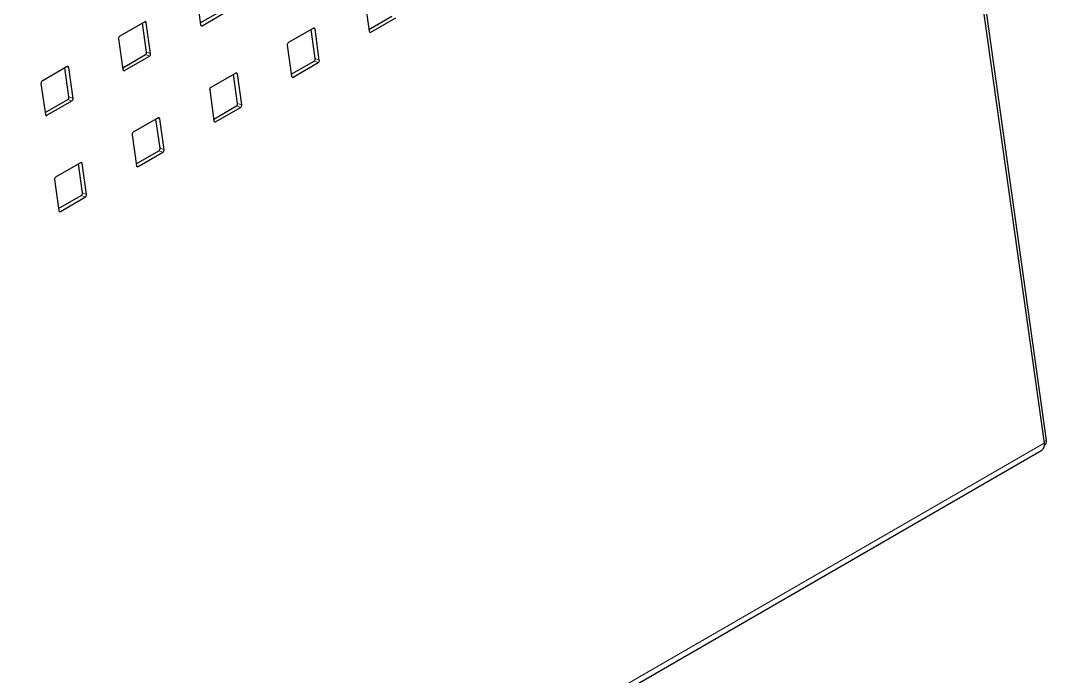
# Model space of a CAD drawing. Header units: millimetres. Extents: x -218071 to -203542, y 15363 to 51382.
# Drawn here: x -216827.29 to -216801.11, y 51087.74 to 51104.47 of the extents above; entities that cross this region are included whole.
import ezdxf

# ---------------------------------------------------------------- set-up
doc = ezdxf.new("R2010")
doc.units = ezdxf.units.MM
doc.header["$LTSCALE"] = 4
doc.layers.add('TPF-EQUIPEMENT', color=7, linetype='Continuous')

msp = doc.modelspace()

# ---------------------------------------------------------------- linework, layer by layer
at = {"layer": 'TPF-EQUIPEMENT', "color": 7, "linetype": 'Continuous', "lineweight": 25}
for p, q in [((-216810.043, 51157.373), (-216801.116, 51093.757)), ((-216810.094, 51157.274), (-216801.172, 51093.691)), ((-216822.806, 51105.146), (-216822.696, 51104.358)), ((-216818.502, 51104.981), (-216818.392, 51104.193)), ((-216822.702, 51104.406), (-216822.122, 51104.741)), ((-216822.654, 51104.335), (-216822.018, 51104.702)), ((-216824.12, 51104.435), (-216824.757, 51104.067)), ((-216823.968, 51103.624), (-216824.079, 51104.411)), ((-216818.399, 51104.242), (-216817.818, 51104.576)), ((-216818.35, 51104.17), (-216817.714, 51104.537)), ((-216824.073, 51103.663), (-216824.177, 51104.402)), ((-216819.817, 51104.27), (-216820.453, 51103.903)), ((-216819.769, 51103.498), (-216819.873, 51104.237)), ((-216819.665, 51103.459), (-216819.775, 51104.246)), ((-216824.786, 51104.003), (-216824.675, 51103.216)), ((-216820.482, 51103.838), (-216820.372, 51103.051)), ((-216824.682, 51103.264), (-216824.102, 51103.599)), ((-216824.634, 51103.192), (-216823.998, 51103.56)), ((-216820.379, 51103.099), (-216819.798, 51103.434)), ((-216820.33, 51103.027), (-216819.694, 51103.395)), ((-216826.1, 51103.292), (-216826.737, 51102.925)), ((-216826.053, 51102.52), (-216826.156, 51103.26)), ((-216825.948, 51102.481), (-216826.059, 51103.269)), ((-216821.797, 51103.127), (-216822.433, 51102.76)), ((-216821.749, 51102.355), (-216821.853, 51103.095)), ((-216821.645, 51102.316), (-216821.755, 51103.104)), ((-216826.766, 51102.861), (-216826.655, 51102.073)), ((-216822.462, 51102.696), (-216822.352, 51101.908)), ((-216826.662, 51102.121), (-216826.082, 51102.456)), ((-216826.614, 51102.05), (-216825.977, 51102.417)), ((-216822.358, 51101.956), (-216821.778, 51102.291)), ((-216822.31, 51101.885), (-216821.674, 51102.252)), ((-216823.777, 51101.984), (-216824.413, 51101.617)), ((-216823.729, 51101.212), (-216823.833, 51101.952)), ((-216823.625, 51101.173), (-216823.735, 51101.961)), ((-216824.442, 51101.553), (-216824.332, 51100.765)), ((-216824.338, 51100.813), (-216823.758, 51101.148)), ((-216824.29, 51100.742), (-216823.654, 51101.109)), ((-216825.756, 51100.842), (-216826.393, 51100.474)), ((-216825.709, 51100.07), (-216825.813, 51100.809)), ((-216825.604, 51100.031), (-216825.715, 51100.818)), ((-216826.422, 51100.41), (-216826.312, 51099.623)), ((-216826.318, 51099.671), (-216825.738, 51100.006)), ((-216826.27, 51099.599), (-216825.634, 51099.967)), ((-216938.551, 51014.255), (-216801.231, 51093.509)), ((-216801.17, 51093.628), (-216801.156, 51093.636))]:
    msp.add_line(p, q, dxfattribs=at)
at = {"layer": 'TPF-EQUIPEMENT', "color": 8, "linetype": 'Continuous', "lineweight": 18}
for p, q in [((-216824.129, 51104.43), (-216824.079, 51104.411)), ((-216822.693, 51104.35), (-216822.654, 51104.335)), ((-216819.825, 51104.265), (-216819.775, 51104.246)), ((-216818.39, 51104.185), (-216818.35, 51104.17)), ((-216824.073, 51103.663), (-216823.968, 51103.624)), ((-216824.102, 51103.599), (-216823.998, 51103.56)), ((-216819.798, 51103.434), (-216819.694, 51103.395)), ((-216819.769, 51103.498), (-216819.665, 51103.459)), ((-216826.108, 51103.287), (-216826.059, 51103.269)), ((-216824.673, 51103.207), (-216824.634, 51103.192)), ((-216821.805, 51103.122), (-216821.755, 51103.104)), ((-216820.37, 51103.042), (-216820.33, 51103.027)), ((-216826.082, 51102.456), (-216825.977, 51102.417)), ((-216826.053, 51102.52), (-216825.948, 51102.481)), ((-216821.749, 51102.355), (-216821.645, 51102.316)), ((-216826.653, 51102.064), (-216826.614, 51102.05)), ((-216821.778, 51102.291), (-216821.674, 51102.252)), ((-216823.785, 51101.98), (-216823.735, 51101.961)), ((-216822.35, 51101.899), (-216822.31, 51101.885)), ((-216823.758, 51101.148), (-216823.654, 51101.109)), ((-216823.729, 51101.212), (-216823.625, 51101.173)), ((-216825.765, 51100.837), (-216825.715, 51100.818)), ((-216824.33, 51100.757), (-216824.29, 51100.742)), ((-216825.738, 51100.006), (-216825.634, 51099.967)), ((-216825.709, 51100.07), (-216825.604, 51100.031)), ((-216826.309, 51099.614), (-216826.27, 51099.599)), ((-216938.492, 51014.437), (-216801.172, 51093.691)), ((-216801.177, 51093.723), (-216801.116, 51093.757))]:
    msp.add_line(p, q, dxfattribs=at)
at = {"layer": 'TPF-EQUIPEMENT', "color": 7, "linetype": 'Continuous', "lineweight": 25}
for centre, radius, start, end in [((-216824.106, 51104.412), 0.027, 358.9775, 122.2879), ((-216822.668, 51104.358), 0.027, 178.9775, 302.2879), ((-216819.802, 51104.247), 0.027, 358.9775, 122.2879), ((-216818.365, 51104.193), 0.027, 178.9775, 302.2879), ((-216824.719, 51104.012), 0.0672, 123.9011, 187.1338), ((-216820.416, 51103.847), 0.0672, 123.9011, 187.1338), ((-216824.139, 51103.654), 0.0672, 303.9011, 7.1338), ((-216824.035, 51103.615), 0.0672, 303.9011, 7.1338), ((-216819.836, 51103.49), 0.0672, 303.9011, 7.1338), ((-216819.731, 51103.451), 0.0672, 303.9011, 7.1338), ((-216826.086, 51103.269), 0.027, 358.9775, 122.2879), ((-216824.648, 51103.215), 0.027, 178.9775, 302.2879), ((-216821.782, 51103.104), 0.027, 358.9775, 122.2879), ((-216826.699, 51102.869), 0.0672, 123.9011, 187.1338), ((-216820.345, 51103.05), 0.027, 178.9775, 302.2879), ((-216822.396, 51102.704), 0.0672, 123.9011, 187.1338), ((-216826.119, 51102.512), 0.0672, 303.9011, 7.1338), ((-216826.015, 51102.473), 0.0672, 303.9011, 7.1338), ((-216821.816, 51102.347), 0.0672, 303.9011, 7.1338), ((-216821.711, 51102.308), 0.0672, 303.9011, 7.1338), ((-216826.628, 51102.072), 0.027, 178.9775, 302.2879), ((-216823.762, 51101.962), 0.027, 358.9775, 122.2879), ((-216822.325, 51101.908), 0.027, 178.9775, 302.2879), ((-216824.375, 51101.561), 0.0672, 123.9011, 187.1338), ((-216823.796, 51101.204), 0.0672, 303.9011, 7.1338), ((-216823.691, 51101.165), 0.0672, 303.9011, 7.1338), ((-216825.742, 51100.819), 0.027, 358.9775, 122.2879), ((-216824.305, 51100.765), 0.027, 178.9775, 302.2879), ((-216826.355, 51100.419), 0.0672, 123.9011, 187.1338), ((-216825.776, 51100.061), 0.0672, 303.9011, 7.1338), ((-216825.671, 51100.022), 0.0672, 303.9011, 7.1338), ((-216826.284, 51099.622), 0.027, 178.9775, 302.2879), ((-216801.336, 51093.643), 0.17, 307.8845, 16.185), ((-216801.225, 51093.726), 0.113, 307.8845, 16.185)]:
    msp.add_arc(centre, radius, start, end, dxfattribs=at)

doc.saveas('drawing.dxf')
